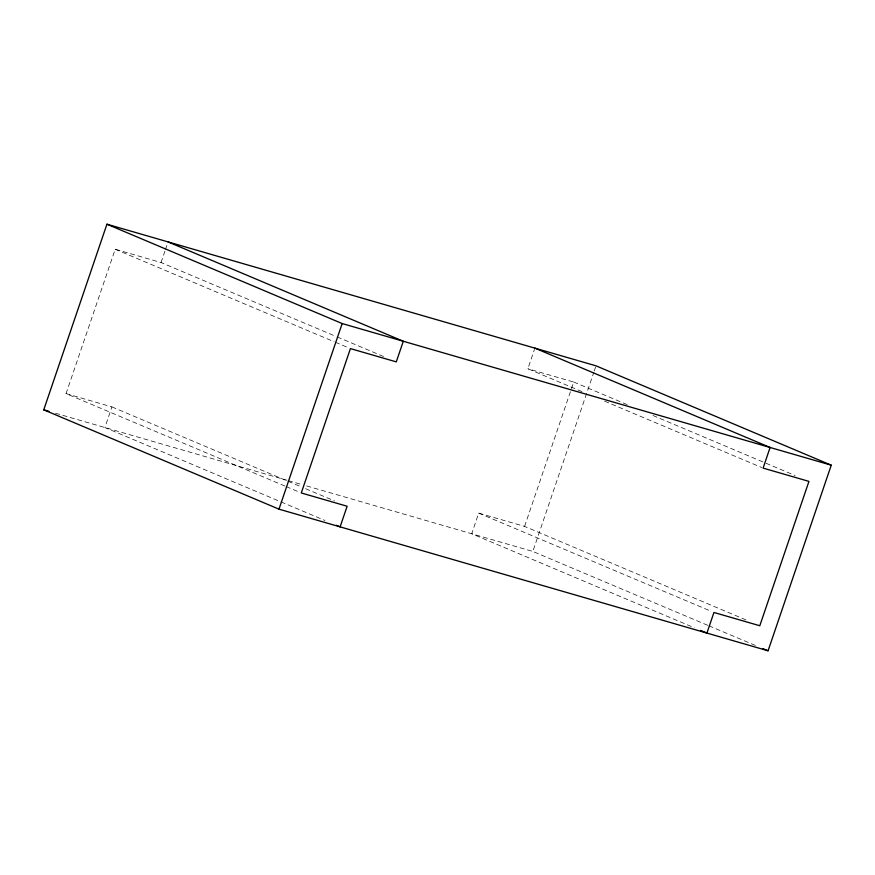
<?xml version="1.0" encoding="UTF-8"?>
<svg xmlns="http://www.w3.org/2000/svg" width="875" height="875" viewBox="0 0 875 875"><rect width="100%" height="100%" fill="white"/><g stroke="black" fill="none" stroke-linecap="round" stroke-linejoin="round"><path stroke-width="0.66" stroke-dasharray="4.38 3.28" d="M284.933 486.062L66.052 393.619L115.205 249.255L161.055 262.533L335.902 336.383M66.052 393.619L111.902 406.897L104.891 427.525L279.738 501.364M161.055 262.533L165.003 250.939M165.441 249.648L167.191 244.486M745.959 619.894L524.573 526.4L478.713 513.122L471.702 533.75L694.345 627.78M581.952 391.606L527.866 368.758L534.45 349.42M524.573 526.4L573.716 382.036L527.866 368.758M707.678 625.286L532.831 551.447L593.83 372.28M594.267 371L595.58 367.128M55.453 413.208L286.978 480.255M288.291 480.637L301.394 484.433M306.633 485.942L532.831 551.447M573.716 382.036L627.802 404.884M652.958 415.505L795.113 475.53M604.592 401.166L761.841 467.567M337.159 336.908L383.698 356.562M115.205 249.255L334.075 341.698M335.333 342.223L349.169 348.064M478.713 513.122L711.43 611.406M708.936 625.822L758.002 646.538M111.902 406.897L286.759 480.747M288.017 481.272L300.595 486.587M305.627 488.709L334.556 500.927M286.191 486.587L300.027 492.428M280.995 501.9L325.019 520.494"/><path stroke-width="1.31" d="M43.75 409.817L106.936 224.208L596.017 365.838L831.25 465.183L768.064 650.792L278.983 509.162L43.75 409.817L48.956 411.327M278.983 509.162L342.169 323.553L106.936 224.208M342.169 323.553L831.25 465.183M534.888 348.141L770.109 447.475L763.098 468.103L808.948 481.381L759.795 625.745L713.945 612.467L706.923 633.084L700.634 630.427M168.077 241.916L403.298 341.25L396.287 361.878L350.427 348.6L301.284 492.964L347.134 506.242L340.112 526.859L336.339 525.273M763.033 648.67L768.064 650.792"/></g></svg>
